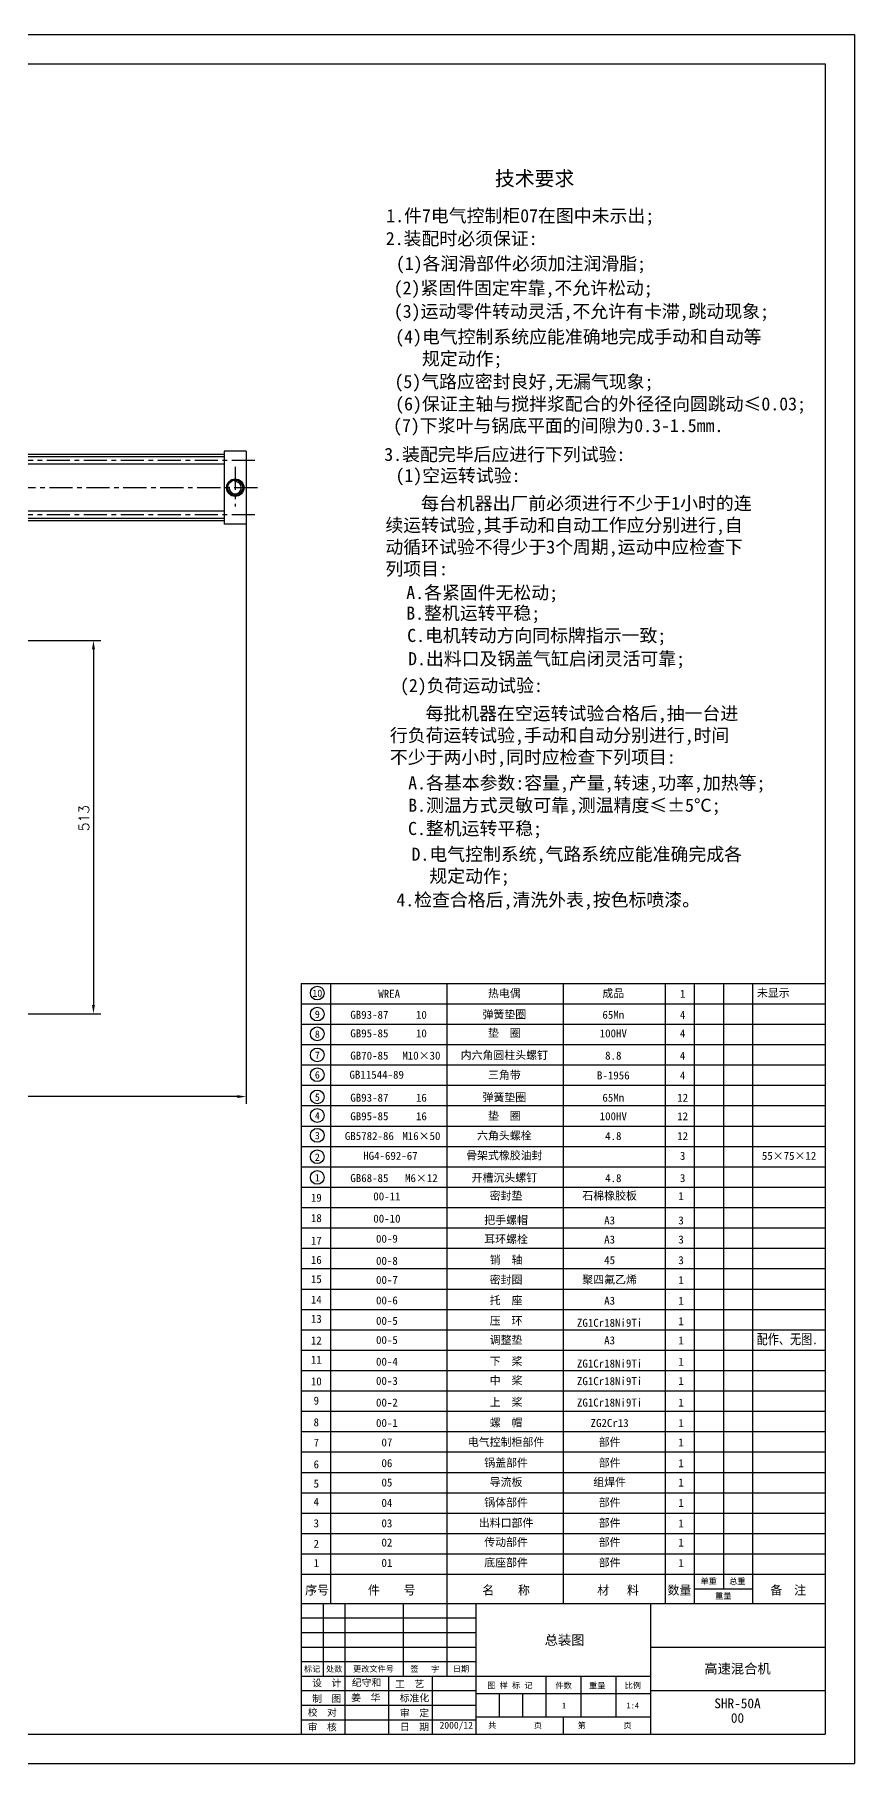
# Model space of a CAD drawing. Extents: x -2754 to 610, y -1664 to 712.
# Drawn here: x -517 to 610, y -1664 to 712 of the extents above; entities that cross this region are included whole.
import ezdxf

# ---------------------------------------------------------------- set-up
doc = ezdxf.new("R2010")
doc.units = 0
doc.linetypes.add('CENTER', pattern=[50.8, 31.75, -6.35, 6.35, -6.35])
doc.layers.get('0').update_dxf_attribs({"linetype": 'CONTINUOUS'})
doc.layers.get('DEFPOINTS').update_dxf_attribs({"linetype": 'CONTINUOUS'})
doc.layers.add('SMPEN_THICK', color=7, linetype='CONTINUOUS')
doc.styles.get("Standard").update_dxf_attribs({"font": 'txt.shx', "height": 14})
doc.styles.add('样式 1', font='', dxfattribs={"height": 7.5})
doc.styles.get('样式 1').set_extended_font_data('FangSong_GB2312')
doc.dimstyles.get("Standard").update_dxf_attribs({"dimscale": 5, "dimtxt": 4.5, "dimasz": 5.5, "dimexe": 4.25, "dimexo": 0.625, "dimgap": 2.2, "dimtad": 1, "dimdec": 4, "dimlfac": -1, "dimdsep": 46, "dimlunit": 6, "dimtxsty": 'Standard', "dimcen": 2.5, "dimclrd": 2, "dimclre": 2, "dimclrt": 2, "dimadec": 0, "dimazin": 0, "dimtfac": 1, "dimtdec": 4, "dimtmove": 0, "dimatfit": 3, "dimfxl": 1, "dimtolj": 1, "dimtzin": 0, "dimarcsym": 0})

# ---------------------------------------------------------------- blocks, each defined once
blk = doc.blocks.new('*D0')
at = {"color": 2, "lineweight": -2, "transparency": 16777216}
for p, q in [((-794.9, -120.9), (-426, -120.9)), ((-436, -132.9), (-436, -621.9)), ((-1010.3, -633.9), (-426, -633.9))]:
    blk.add_line(p, q, dxfattribs=at)
at = {"color": 2, "transparency": 16777216}
for points in [[(-438, -132.9), (-434, -132.9), (-436, -120.9)], [(-438, -621.9), (-434, -621.9), (-436, -633.9)]]:
    blk.add_solid(points, dxfattribs=at)
at = {"layer": 'DEFPOINTS', "color": 0, "transparency": 16777216}
for p in [(-794.9, -120.9), (-1010.3, -633.9), (-436, -633.9)]:
    blk.add_point(p, dxfattribs=at)
at = {"color": 2, "transparency": 16777216, "insert": (-449, -365.1), "char_height": 14, "attachment_point": 5, "rotation": 90}
blk.add_mtext('\\A1;513', dxfattribs=at)
blk = doc.blocks.new('*D11')
at = {"color": 2, "lineweight": -2, "transparency": 16777216}
for p, q in [((-226.2, 39.1), (-226.2, -757.7)), ((-2270.3, -328.9), (-2270.3, -757.7)), ((-238.2, -747.7), (-2258.3, -747.7))]:
    blk.add_line(p, q, dxfattribs=at)
at = {"color": 2, "transparency": 16777216}
for points in [[(-2258.3, -745.7), (-2258.3, -749.7), (-2270.3, -747.7)], [(-238.2, -745.7), (-238.2, -749.7), (-226.2, -747.7)]]:
    blk.add_solid(points, dxfattribs=at)
at = {"layer": 'DEFPOINTS', "color": 0, "transparency": 16777216}
for p in [(-226.2, 39.1), (-2270.3, -328.9), (-2270.3, -747.7)]:
    blk.add_point(p, dxfattribs=at)
at = {"color": 2, "transparency": 16777216, "insert": (-1218.9, -733.8), "char_height": 15.8, "attachment_point": 5}
blk.add_mtext('\\A1;2044', dxfattribs=at)

msp = doc.modelspace()

# ---------------------------------------------------------------- linework, layer by layer
at = {"color": 6}
for p, q in [((-2754.49064, 711.83857), (609.50936, 711.83857)), ((609.50936, 711.83857), (609.50936, -1664.16143)), ((-2754.49064, -1664.16143), (609.50936, -1664.16143))]:
    msp.add_line(p, q, dxfattribs=at)
at = {"color": 4}
for p, q in [((-2654.49064, 671.83857), (569.50936, 671.83857)), ((569.50936, 671.83857), (569.50936, -1624.16143)), ((-150.49064, -592.16143), (-150.49064, -1624.16143)), ((-150.49064, -1404.16143), (569.50936, -1404.16143)), ((-150.49064, -1444.16143), (569.50936, -1444.16143)), ((-2654.49064, -1624.16143), (569.50936, -1624.16143))]:
    msp.add_line(p, q, dxfattribs=at)
at = {"color": 3}
for p, q in [((-150.49064, -592.16143), (569.50936, -592.16143)), ((-110.49064, -592.16143), (-110.49064, -1444.16143)), ((49.50936, -592.16143), (49.50936, -1444.16143)), ((209.50936, -592.16143), (209.50936, -1444.16143)), ((349.50936, -592.16143), (349.50936, -1444.16143)), ((389.50936, -592.16143), (389.50936, -1444.16143)), ((429.50936, -592.16143), (429.50936, -1424.16143)), ((469.50936, -592.16143), (469.50936, -1444.16143)), ((-150.49064, -620.16143), (569.50936, -620.16143)), ((-150.49064, -648.16143), (569.50936, -648.16143)), ((-150.49064, -676.16143), (569.50936, -676.16143)), ((-150.49064, -704.16143), (569.50936, -704.16143)), ((-150.49064, -732.16143), (569.50936, -732.16143)), ((-150.49064, -760.16143), (569.50936, -760.16143)), ((-150.49064, -788.16143), (569.50936, -788.16143)), ((-150.49064, -816.16143), (569.50936, -816.16143)), ((-150.49064, -844.16143), (569.50936, -844.16143)), ((-150.49064, -872.16143), (569.50936, -872.16143)), ((-150.49064, -900.16143), (569.50936, -900.16143)), ((-150.49064, -928.16143), (569.50936, -928.16143)), ((-150.49064, -956.16143), (569.50936, -956.16143)), ((-150.49064, -984.16143), (569.50936, -984.16143)), ((-150.49064, -1012.16143), (569.50936, -1012.16143)), ((-150.49064, -1040.16143), (569.50936, -1040.16143)), ((-150.49064, -1068.16143), (569.50936, -1068.16143)), ((-150.49064, -1096.16143), (569.50936, -1096.16143)), ((-150.49064, -1124.16143), (569.50936, -1124.16143)), ((-150.49064, -1152.16143), (569.50936, -1152.16143)), ((-150.49064, -1180.16143), (569.50936, -1180.16143)), ((-150.49064, -1208.16143), (569.50936, -1208.16143)), ((-150.49064, -1236.16143), (569.50936, -1236.16143)), ((-150.49064, -1264.16143), (569.50936, -1264.16143)), ((-150.49064, -1292.16143), (569.50936, -1292.16143)), ((-150.49064, -1320.16143), (569.50936, -1320.16143)), ((-150.49064, -1348.16143), (569.50936, -1348.16143)), ((-150.49064, -1376.16143), (569.50936, -1376.16143)), ((389.50936, -1424.16143), (469.50936, -1424.16143)), ((-120.49064, -1444.16143), (-120.49064, -1544.16143)), ((-90.49064, -1444.16143), (-90.49064, -1544.16143)), ((-10.49064, -1444.16143), (-10.49064, -1544.16143)), ((49.50936, -1444.16143), (49.50936, -1544.16143)), ((89.50936, -1444.16143), (89.50936, -1624.16143)), ((329.50936, -1444.16143), (329.50936, -1624.16143)), ((-150.49064, -1464.16143), (89.50936, -1464.16143)), ((-150.49064, -1484.16143), (89.50936, -1484.16143)), ((-150.49064, -1504.16143), (89.50936, -1504.16143)), ((329.50936, -1504.16143), (569.50936, -1504.16143)), ((-150.49064, -1524.16143), (89.50936, -1524.16143)), ((-150.49064, -1544.16143), (89.50936, -1544.16143)), ((-90.49064, -1544.16143), (-90.49064, -1624.16143)), ((-30.49064, -1544.16143), (-30.49064, -1624.16143)), ((29.50936, -1544.16143), (29.50936, -1624.16143)), ((89.50936, -1544.16143), (329.50936, -1544.16143)), ((185.50936, -1544.16143), (185.50936, -1600.16143)), ((233.50936, -1544.16143), (233.50936, -1600.16143)), ((281.50936, -1544.16143), (281.50936, -1600.16143)), ((-150.49064, -1564.16143), (89.50936, -1564.16143)), ((329.50936, -1564.16143), (569.50936, -1564.16143)), ((-150.49064, -1584.16143), (89.50936, -1584.16143)), ((89.50936, -1568.16143), (329.50936, -1568.16143)), ((121.50936, -1568.16143), (121.50936, -1600.16143)), ((153.50936, -1568.16143), (153.50936, -1600.16143)), ((-150.49064, -1604.16143), (89.50936, -1604.16143)), ((89.50936, -1600.16143), (329.50936, -1600.16143)), ((209.50936, -1600.16143), (209.50936, -1624.16143))]:
    msp.add_line(p, q, dxfattribs=at)
for centre in [(-128.47007, -605.42958), (-128.47007, -634.33316), (-128.47007, -661.53651), (-128.47007, -690.44008), (-128.47007, -717.64344), (-128.47007, -748.24722), (-128.47007, -773.75036), (-128.47007, -800.95372), (-128.47007, -830.38966), (-128.47007, -858.76086)]:
    msp.add_circle(centre, 9.46251)
at = {"layer": 'SMPEN_THICK', "linetype": 'CENTER'}
for p, q in [((-214.23051, 126.62003), (-659.06022, 126.62003)), ((-241.20476, 117.75736), (-241.20476, 63.45203)), ((-210.80965, 89.12003), (-684.50632, 89.12003)), ((-214.33009, 51.62003), (-657.08403, 51.62003))]:
    msp.add_line(p, q, dxfattribs=at)
at = {"layer": 'SMPEN_THICK', "color": 4}
for p, q in [((-256.20476, 134.62003), (-624.20476, 134.62003)), ((-256.20476, 131.62003), (-624.20476, 131.62003)), ((-256.20476, 121.62003), (-624.20476, 121.62003)), ((-226.20476, 139.12003), (-256.20476, 139.12003)), ((-256.20476, 139.12003), (-256.20476, 39.12003)), ((-226.20476, 139.12003), (-226.20476, 39.12003)), ((-256.20476, 56.62003), (-624.20476, 56.62003)), ((-256.20476, 46.62003), (-624.20476, 46.62003)), ((-256.20476, 43.62003), (-624.20476, 43.62003)), ((-226.20476, 39.12003), (-256.20476, 39.12003))]:
    msp.add_line(p, q, dxfattribs=at)
msp.add_lwpolyline([(-247.20476, 99.51233), (-253.20476, 89.12003), (-247.20476, 78.72772), (-235.20476, 78.72772), (-229.20476, 89.12003), (-235.20476, 99.51233)], close=True, dxfattribs=at)
for radius in [12, 10.3923]:
    msp.add_circle((-241.20476, 89.12003), radius, dxfattribs=at)
at = {"layer": 'SMPEN_THICK'}
msp.add_arc((-241.20476, 89.12003), 8.3923, 171.19545086, 95.454, dxfattribs=at)

# ---------------------------------------------------------------- texts
at = {"style": '样式 1', "width": 0.8}
msp.add_text('配作、无图.', height=14, dxfattribs=at).set_placement((475.13836, -1088.06605))
at = {"color": 2, "linetype": 'ByBlock'}
for s, insert, char_height, attachment_point in [('\\f仿宋_GB2312|b0|i0|c134|p49;技术要求', (170.10565, 512.96909), 20, 5), ('\\f仿宋_GB2312|b0|i0|c134|p49;1.件7电气控制柜07在图中未示出;', (150.34292, 460.6575), 18, 5), ('\\f仿宋_GB2312|b0|i0|c134|p49;2.装配时必须保证:', (69.9698, 430.53059), 18, 5), ('\\f仿宋_GB2312|b0|i0|c134|p49;(1)各润滑部件必须加注润滑脂;', (151.30994, 394.78612), 18, 5), ('\\f仿宋_GB2312|b0|i0|c134|p49;(2)紧固件固定牢靠,不允许松动;', (154.40151, 361.22818), 18, 5), ('\\f仿宋_GB2312|b0|i0|c134|p49;(3)运动零件转动灵活,不允许有卡滞,跳动现象;', (234.40621, 329.1994), 18, 5), ('\\f仿宋_GB2312|b0|i0|c134|p49;(4)电气控制系统应能准确地完成手动和自动等\\P   规定动作;', (-21.43354, 279.2306), 18, 4), ('\\f仿宋_GB2312|b0|i0|c134|p49;(5)气路应密封良好,无漏气现象;', (155.52291, 232.52062), 18, 5), ('{\\f仿宋_GB2312|b0|i0|c134|p49;(6)保证主轴与搅拌浆配合的外径径向圆跳动≤0.03;}', (260.72986, 201.90681), 18, 5), ('{\\f仿宋_GB2312|b0|i0|c134|p49;(7)下浆叶与锅底平面的间隙为0.3-1.5mm.}', (202.56973, 172.09427), 18, 5), ('\\f仿宋_GB2312|b0|i0|c134|p49;3.装配完毕后应进行下列试验:', (129.18736, 133.82295), 18, 5), ('\\f仿宋_GB2312|b0|i0|c134|p49;(1)空运转试验:', (64.88249, 103.50986), 18, 5), ('\\f仿宋_GB2312|b0|i0|c134|p49;    每台机器出厂前必须进行不少于1小时的连\\P续运转试验,其手动和自动工作应分别进行,自\\P动循环试验不得少于3个周期,运动中应检查下\\P列项目:', (-34.87283, 21.62897), 18, 4), ('\\f仿宋_GB2312|b0|i0|c134|p49;A.各紧固件无松动;', (98.05667, -57.35379), 18, 5), ('\\f仿宋_GB2312|b0|i0|c134|p49;B.整机运转平稳;', (85.76994, -85.59703), 18, 5), ('\\f仿宋_GB2312|b0|i0|c134|p49;C.电机转动方向同标牌指示一致;', (173.00574, -116.2962), 18, 5), ('\\f仿宋_GB2312|b0|i0|c134|p49;D.出料口及锅盖气缸启闭灵活可靠;', (186.52113, -148.22334), 18, 5), ('\\f仿宋_GB2312|b0|i0|c134|p49;(2)负荷运动试验:', (83.31259, -185.06234), 18, 5), ('\\f仿宋_GB2312|b0|i0|c134|p49;    每批机器在空运转试验合格后,抽一台进\\P行负荷运转试验,手动和自动分别进行,时间\\P不少于两小时,同时应检查下列项目:', (-28.72947, -253.43561), 18, 4), ('\\f仿宋_GB2312|b0|i0|c134|p49;A.各基本参数:容量,产量,转速,功率,加热等;', (241.81142, -318.91073), 18, 5), ('\\f仿宋_GB2312|b0|i0|c134|p49;B.测温方式灵敏可靠,测温精度≤±5℃;', (211.09459, -349.60989), 18, 5), ('\\f仿宋_GB2312|b0|i0|c134|p49;C.整机运转平稳;', (88.22728, -381.53703), 18, 5), ('\\f仿宋_GB2312|b0|i0|c134|p49;D.电气控制系统,气路系统应能准确完成各\\P  规定动作;', (0.99149, -431.88367), 18, 4), ('\\f仿宋_GB2312|b0|i0|c134|p49;4.检查合格后,清洗外表,按色标喷漆。', (188.77988, -479.59372), 18, 5), ('\\f仿宋_GB2312|b0|i0|c134|p49;10', (-128.39201, -605.79405), 10, 5), ('\\f仿宋_GB2312|b0|i0|c134|p49;WREA', (-29.68157, -606.47809), 11, 5), ('\\f仿宋_GB2312|b0|i0|c134|p49;热电偶', (128.5289, -606.47809), 11, 5), ('\\f仿宋_GB2312|b0|i0|c134|p49;成品', (278.23342, -606.47809), 11, 5), ('\\f仿宋_GB2312|b0|i0|c134|p49;1', (373.49994, -606.47809), 11, 5), ('{\\f仿宋_GB2312|b0|i0|c134|p49;未显示}', (498.01603, -605.78878), 11, 5), ('\\f仿宋_GB2312|b0|i0|c134|p49;9', (-128.39201, -634.69762), 10, 5), ('\\f仿宋_GB2312|b0|i0|c134|p49;GB93-87', (-56.90057, -635.38167), 11, 5), ('\\f仿宋_GB2312|b0|i0|c134|p49;10', (14.54932, -635.38167), 11, 5), ('\\f仿宋_GB2312|b0|i0|c134|p49;弹簧垫圈', (128.5289, -635.38167), 11, 5), ('\\f仿宋_GB2312|b0|i0|c134|p49;65Mn', (278.23342, -635.38167), 11, 5), ('\\f仿宋_GB2312|b0|i0|c134|p49;4', (373.49994, -635.38167), 11, 5), ('\\f仿宋_GB2312|b0|i0|c134|p49;8', (-128.39201, -661.90097), 10, 5), ('\\f仿宋_GB2312|b0|i0|c134|p49;GB95-85', (-56.90057, -660.88481), 11, 5), ('\\f仿宋_GB2312|b0|i0|c134|p49;10', (14.54932, -660.88481), 11, 5), ('\\f仿宋_GB2312|b0|i0|c134|p49;垫  圈', (128.5289, -660.88481), 11, 5), ('{\\f仿宋_GB2312|b0|i0|c134|p49;100HV}', (278.23342, -660.88481), 11, 5), ('\\f仿宋_GB2312|b0|i0|c134|p49;4', (373.49994, -660.88481), 11, 5), ('\\f仿宋_GB2312|b0|i0|c134|p49;7', (-128.39201, -690.80454), 10, 5), ('\\f仿宋_GB2312|b0|i0|c134|p49;GB70-85', (-56.90057, -691.48858), 11, 5), ('\\f仿宋_GB2312|b0|i0|c134|p49;M10×30', (14.54932, -691.48858), 11, 5), ('\\f仿宋_GB2312|b0|i0|c134|p49;内六角圆柱头螺钉', (128.5289, -691.48858), 11, 5), ('{\\f仿宋_GB2312|b0|i0|c134|p49;8.8}', (278.23342, -691.48858), 11, 5), ('\\f仿宋_GB2312|b0|i0|c134|p49;4', (373.49994, -691.48858), 11, 5), ('{\\f仿宋_GB2312|b0|i0|c134|p49;GB11544-89}', (-46.8483, -717.734), 11, 5), ('\\f仿宋_GB2312|b0|i0|c134|p49;三角带', (128.5289, -718.69195), 11, 5), ('\\f仿宋_GB2312|b0|i0|c134|p49;6', (-128.39201, -718.0079), 10, 5), ('{\\f仿宋_GB2312|b0|i0|c134|p49;B-1956}', (278.23342, -718.69195), 11, 5), ('\\f仿宋_GB2312|b0|i0|c134|p49;4', (373.49994, -718.69195), 11, 5), ('\\f仿宋_GB2312|b0|i0|c134|p49;5', (-128.39201, -748.61168), 10, 5), ('\\f仿宋_GB2312|b0|i0|c134|p49;GB93-87', (-56.90057, -749.29572), 11, 5), ('\\f仿宋_GB2312|b0|i0|c134|p49;16', (14.54932, -749.29572), 11, 5), ('\\f仿宋_GB2312|b0|i0|c134|p49;弹簧垫圈', (128.5289, -749.29572), 11, 5), ('\\f仿宋_GB2312|b0|i0|c134|p49;65Mn', (278.23342, -749.29572), 11, 5), ('\\f仿宋_GB2312|b0|i0|c134|p49;12', (373.49994, -749.29572), 11, 5), ('\\f仿宋_GB2312|b0|i0|c134|p49;4', (-128.39201, -774.11482), 10, 5), ('\\f仿宋_GB2312|b0|i0|c134|p49;GB95-85', (-56.90057, -774.79887), 11, 5), ('\\f仿宋_GB2312|b0|i0|c134|p49;16', (14.54932, -774.79887), 11, 5), ('\\f仿宋_GB2312|b0|i0|c134|p49;垫  圈', (128.5289, -774.79887), 11, 5), ('{\\f仿宋_GB2312|b0|i0|c134|p49;100HV}', (278.23342, -774.79887), 11, 5), ('\\f仿宋_GB2312|b0|i0|c134|p49;12', (373.49994, -774.79887), 11, 5), ('\\f仿宋_GB2312|b0|i0|c134|p49;3', (-128.39201, -801.31818), 10, 5), ('\\f仿宋_GB2312|b0|i0|c134|p49;GB5782-86', (-56.90057, -802.00223), 11, 5), ('\\f仿宋_GB2312|b0|i0|c134|p49;M16×50', (14.54932, -802.00223), 11, 5), ('\\f仿宋_GB2312|b0|i0|c134|p49;六角头螺栓', (128.5289, -802.00223), 11, 5), ('{\\f仿宋_GB2312|b0|i0|c134|p49;4.8}', (278.23342, -802.00223), 11, 5), ('\\f仿宋_GB2312|b0|i0|c134|p49;12', (373.49994, -802.00223), 11, 5), ('\\f仿宋_GB2312|b0|i0|c134|p49;2', (-128.39201, -831.0242), 10, 5), ('\\f仿宋_GB2312|b0|i0|c134|p49;HG4-692-67', (-27.98038, -829.20559), 11, 5), ('\\f仿宋_GB2312|b0|i0|c134|p49;骨架式橡胶油封', (128.5289, -829.20559), 11, 5), ('\\f仿宋_GB2312|b0|i0|c134|p49;3', (373.49994, -829.20559), 11, 5), ('\\f仿宋_GB2312|b0|i0|c134|p49;55×75×12', (519.74411, -829.20559), 11, 5), ('\\f仿宋_GB2312|b0|i0|c134|p49;1', (-128.39201, -859.12532), 10, 5), ('\\f仿宋_GB2312|b0|i0|c134|p49;GB68-85', (-56.90057, -859.80937), 11, 5), ('\\f仿宋_GB2312|b0|i0|c134|p49;M6×12', (14.54932, -859.80937), 11, 5), ('\\f仿宋_GB2312|b0|i0|c134|p49;开槽沉头螺钉', (128.5289, -859.80937), 11, 5), ('{\\f仿宋_GB2312|b0|i0|c134|p49;4.8}', (278.23342, -859.80937), 11, 5), ('\\f仿宋_GB2312|b0|i0|c134|p49;3', (373.49994, -859.80937), 11, 5), ('\\f仿宋_GB2312|b0|i0|c134|p49;密封垫', (130.93309, -884.52397), 11, 5), ('\\f仿宋_GB2312|b0|i0|c134|p49;石棉橡胶板', (273.17347, -884.52397), 11, 5), ('{\\f仿宋_GB2312|b0|i0|c134|p49;19}', (-129.81798, -886.78044), 11, 5), ('\\f仿宋_GB2312|b0|i0|c134|p49;00-11', (-32.80873, -884.88712), 11, 5), ('\\f仿宋_GB2312|b0|i0|c134|p49;1', (371.33123, -884.52397), 11, 5), ('{\\f仿宋_GB2312|b0|i0|c134|p49;18}', (-129.81798, -914.78044), 11, 5), ('\\f仿宋_GB2312|b0|i0|c134|p49;00-10', (-32.80873, -915.49995), 11, 5), ('\\f仿宋_GB2312|b0|i0|c134|p49;把手螺帽', (130.93309, -917.97651), 11, 5), ('\\f仿宋_GB2312|b0|i0|c134|p49;A3', (273.17347, -917.97651), 11, 5), ('\\f仿宋_GB2312|b0|i0|c134|p49;3', (371.33123, -917.97651), 11, 5), ('\\f仿宋_GB2312|b0|i0|c134|p49;17', (-129.81798, -945.76021), 11, 5), ('\\f仿宋_GB2312|b0|i0|c134|p49;00-9', (-32.80873, -943.133), 11, 5), ('\\f仿宋_GB2312|b0|i0|c134|p49;耳环螺栓', (130.93309, -944.24614), 11, 5), ('\\f仿宋_GB2312|b0|i0|c134|p49;A3', (273.17347, -944.24614), 11, 5), ('\\f仿宋_GB2312|b0|i0|c134|p49;3', (371.33123, -944.24614), 11, 5), ('\\f仿宋_GB2312|b0|i0|c134|p49;16', (-129.81798, -972.20832), 11, 5), ('\\f仿宋_GB2312|b0|i0|c134|p49;00-8', (-32.80873, -973.52936), 11, 5), ('{\\f仿宋_GB2312|b0|i0|c134|p49;销  轴}', (130.93309, -972.61734), 11, 5), ('\\f仿宋_GB2312|b0|i0|c134|p49;45', (273.17347, -972.61734), 11, 5), ('\\f仿宋_GB2312|b0|i0|c134|p49;3', (371.33123, -972.61734), 11, 5), ('\\f仿宋_GB2312|b0|i0|c134|p49;15', (-129.81798, -998.65644), 11, 5), ('\\f仿宋_GB2312|b0|i0|c134|p49;00-7', (-32.80873, -999.78076), 11, 5), ('\\f仿宋_GB2312|b0|i0|c134|p49;密封圈', (130.93309, -999.93776), 11, 5), ('{\\f仿宋_GB2312|b0|i0|c134|p49;聚四氟乙烯}', (273.17347, -999.93776), 11, 5), ('\\f仿宋_GB2312|b0|i0|c134|p49;1', (371.33123, -999.93776), 11, 5), ('\\f仿宋_GB2312|b0|i0|c134|p49;14', (-129.81798, -1026.75756), 11, 5), ('\\f仿宋_GB2312|b0|i0|c134|p49;托  座', (130.93309, -1028.30896), 11, 5), ('\\f仿宋_GB2312|b0|i0|c134|p49;00-6', (-32.80873, -1027.88188), 11, 5), ('\\f仿宋_GB2312|b0|i0|c134|p49;A3', (273.17347, -1028.30896), 11, 5), ('\\f仿宋_GB2312|b0|i0|c134|p49;1', (371.33123, -1028.30896), 11, 5), ('\\f仿宋_GB2312|b0|i0|c134|p49;13', (-129.81798, -1053.20567), 11, 5), ('\\f仿宋_GB2312|b0|i0|c134|p49;00-5', (-32.80873, -1055.983), 11, 5), ('\\f仿宋_GB2312|b0|i0|c134|p49;压  环', (130.93309, -1056.41008), 11, 5), ('\\f仿宋_GB2312|b0|i0|c134|p49;ZG1Cr18Ni9Ti', (273.17347, -1058.69632), 11, 5), ('\\f仿宋_GB2312|b0|i0|c134|p49;1', (371.33123, -1056.41008), 11, 5), ('\\f仿宋_GB2312|b0|i0|c134|p49;12', (-129.81798, -1082.9598), 11, 5), ('\\f仿宋_GB2312|b0|i0|c134|p49;00-5', (-32.80873, -1082.35769), 11, 5), ('{\\f仿宋_GB2312|b0|i0|c134|p49;调整垫}', (130.93309, -1082.78476), 11, 5), ('\\f仿宋_GB2312|b0|i0|c134|p49;A3', (273.17347, -1082.78476), 11, 5), ('\\f仿宋_GB2312|b0|i0|c134|p49;1', (371.33123, -1082.78476), 11, 5), ('\\f仿宋_GB2312|b0|i0|c134|p49;11', (-129.81798, -1109.40791), 11, 5), ('\\f仿宋_GB2312|b0|i0|c134|p49;00-4', (-32.80873, -1112.08412), 11, 5), ('\\f仿宋_GB2312|b0|i0|c134|p49;下  桨', (130.93309, -1112.08412), 11, 5), ('\\f仿宋_GB2312|b0|i0|c134|p49;ZG1Cr18Ni9Ti', (273.17347, -1114.69632), 11, 5), ('\\f仿宋_GB2312|b0|i0|c134|p49;1', (371.33123, -1112.08412), 11, 5), ('\\f仿宋_GB2312|b0|i0|c134|p49;10', (-129.81798, -1139.16204), 11, 5), ('\\f仿宋_GB2312|b0|i0|c134|p49;00-3', (-32.80873, -1138.53223), 11, 5), ('\\f仿宋_GB2312|b0|i0|c134|p49;中  桨', (130.93309, -1138.53223), 11, 5), ('\\f仿宋_GB2312|b0|i0|c134|p49;ZG1Cr18Ni9Ti', (273.17347, -1138.86438), 11, 5), ('\\f仿宋_GB2312|b0|i0|c134|p49;1', (371.33123, -1138.53223), 11, 5), ('\\f仿宋_GB2312|b0|i0|c134|p49;9', (-129.81798, -1165.61015), 11, 5), ('\\f仿宋_GB2312|b0|i0|c134|p49;00-2', (-32.80873, -1168.28636), 11, 5), ('\\f仿宋_GB2312|b0|i0|c134|p49;上  桨', (130.93309, -1168.28636), 11, 5), ('\\f仿宋_GB2312|b0|i0|c134|p49;ZG1Cr18Ni9Ti', (273.17347, -1168.28636), 11, 5), ('\\f仿宋_GB2312|b0|i0|c134|p49;1', (371.33123, -1168.28636), 11, 5), ('\\f仿宋_GB2312|b0|i0|c134|p49;8', (-129.81798, -1195.36428), 11, 5), ('\\f仿宋_GB2312|b0|i0|c134|p49;00-1', (-32.80873, -1196.38748), 11, 5), ('\\f仿宋_GB2312|b0|i0|c134|p49;螺  帽', (130.93309, -1196.38748), 11, 5), ('\\f仿宋_GB2312|b0|i0|c134|p49;ZG2Cr13', (273.17347, -1196.38748), 11, 5), ('\\f仿宋_GB2312|b0|i0|c134|p49;1', (371.33123, -1196.38748), 11, 5), ('\\f仿宋_GB2312|b0|i0|c134|p49;7', (-129.81798, -1223.4654), 11, 5), ('\\f仿宋_GB2312|b0|i0|c134|p49;07', (-32.80873, -1223.06345), 11, 5), ('\\f仿宋_GB2312|b0|i0|c134|p49;电气控制柜部件', (130.93309, -1223.06345), 11, 5), ('\\f仿宋_GB2312|b0|i0|c134|p49;部件', (273.17347, -1223.06345), 11, 5), ('\\f仿宋_GB2312|b0|i0|c134|p49;1', (371.33123, -1223.06345), 11, 5), ('\\f仿宋_GB2312|b0|i0|c134|p49;6', (-129.81798, -1253.21953), 11, 5), ('\\f仿宋_GB2312|b0|i0|c134|p49;06', (-32.80873, -1251.56652), 11, 5), ('\\f仿宋_GB2312|b0|i0|c134|p49;锅盖部件', (130.93309, -1251.56652), 11, 5), ('\\f仿宋_GB2312|b0|i0|c134|p49;部件', (273.17347, -1251.56652), 11, 5), ('\\f仿宋_GB2312|b0|i0|c134|p49;1', (371.33123, -1251.56652), 11, 5), ('\\f仿宋_GB2312|b0|i0|c134|p49;5', (-129.81798, -1279.66764), 11, 5), ('{\\f仿宋_GB2312|b0|i0|c134|p49;05}', (-32.80873, -1278.11575), 11, 5), ('{\\f仿宋_GB2312|b0|i0|c134|p49;导流板}', (130.93309, -1278.11575), 11, 5), ('{\\f仿宋_GB2312|b0|i0|c134|p49;组焊件}', (273.17347, -1278.11575), 11, 5), ('\\f仿宋_GB2312|b0|i0|c134|p49;1', (371.33123, -1278.11575), 11, 5), ('\\f仿宋_GB2312|b0|i0|c134|p49;4', (-129.81798, -1304.46275), 11, 5), ('\\f仿宋_GB2312|b0|i0|c134|p49;04', (-32.80873, -1306.11575), 11, 5), ('\\f仿宋_GB2312|b0|i0|c134|p49;锅体部件', (130.93309, -1306.11575), 11, 5), ('\\f仿宋_GB2312|b0|i0|c134|p49;部件', (273.17347, -1306.11575), 11, 5), ('\\f仿宋_GB2312|b0|i0|c134|p49;1', (371.33123, -1306.11575), 11, 5), ('\\f仿宋_GB2312|b0|i0|c134|p49;3', (-129.81798, -1334.21687), 11, 5), ('\\f仿宋_GB2312|b0|i0|c134|p49;03', (-32.80873, -1334.21687), 11, 5), ('\\f仿宋_GB2312|b0|i0|c134|p49;出料口部件', (130.93309, -1334.21687), 11, 5), ('\\f仿宋_GB2312|b0|i0|c134|p49;部件', (273.17347, -1334.21687), 11, 5), ('\\f仿宋_GB2312|b0|i0|c134|p49;1', (371.33123, -1334.21687), 11, 5), ('\\f仿宋_GB2312|b0|i0|c134|p49;传动部件', (130.93309, -1360.66499), 11, 5), ('\\f仿宋_GB2312|b0|i0|c134|p49;部件', (273.17347, -1360.66499), 11, 5), ('\\f仿宋_GB2312|b0|i0|c134|p49;2', (-129.81798, -1362.318), 11, 5), ('\\f仿宋_GB2312|b0|i0|c134|p49;02', (-32.80873, -1360.66499), 11, 5), ('\\f仿宋_GB2312|b0|i0|c134|p49;1', (371.33123, -1360.66499), 11, 5), ('\\f仿宋_GB2312|b0|i0|c134|p49;1', (-129.81798, -1388.7661), 11, 5), ('\\f仿宋_GB2312|b0|i0|c134|p49;01', (-32.80873, -1388.7661), 11, 5), ('\\f仿宋_GB2312|b0|i0|c134|p49;底座部件', (130.93309, -1388.7661), 11, 5), ('\\f仿宋_GB2312|b0|i0|c134|p49;部件', (273.17347, -1388.7661), 11, 5), ('\\f仿宋_GB2312|b0|i0|c134|p49;1', (371.33123, -1388.7661), 11, 5), ('\\f仿宋_GB2312|b0|i0|c134|p49;序号', (-128.73828, -1426.78526), 12, 5), ('\\f仿宋_GB2312|b0|i0|c134|p49;件    号', (-26.1929, -1426.78526), 12, 5), ('\\f仿宋_GB2312|b0|i0|c134|p49;名    称', (130.93309, -1426.78526), 12, 5), ('\\f仿宋_GB2312|b0|i0|c134|p49;材   料', (284.75117, -1426.78526), 12, 5), ('\\f仿宋_GB2312|b0|i0|c134|p49;数量', (369.10302, -1426.78526), 12, 5), ('\\f仿宋_GB2312|b0|i0|c134|p49;单重', (409.25847, -1414.151), 8, 5), ('\\f仿宋_GB2312|b0|i0|c134|p49;总重', (448.6703, -1414.151), 8, 5), ('\\f仿宋_GB2312|b0|i0|c134|p49;备  注', (518.57053, -1426.78526), 12, 5), ('\\f仿宋_GB2312|b0|i0|c134|p49;重量', (429.33619, -1434.21718), 8, 5), ('\\f仿宋_GB2312|b0|i0|c134|p49;总装图', (211.28056, -1495.27634), 13.376, 5), ('\\f仿宋_GB2312|b0|i0|c134|p49;标记', (-135.43884, -1534.77874), 8.0256, 5), ('\\f仿宋_GB2312|b0|i0|c134|p49;处数', (-105.30248, -1534.77874), 8.0256, 5), ('\\f仿宋_GB2312|b0|i0|c134|p49;更改文件号', (-51.24868, -1534.77874), 8.0256, 5), ('\\f仿宋_GB2312|b0|i0|c134|p49;签   字', (19.23191, -1534.77874), 8.0256, 5), ('\\f仿宋_GB2312|b0|i0|c134|p49;日期', (68.9829, -1534.77874), 8.0256, 5), ('\\f仿宋_GB2312|b0|i0|c134|p49;高速混合机', (448.85959, -1534.71025), 13.376, 5), ('\\f仿宋_GB2312|b0|i0|c134|p49;设  计 ', (-115.50662, -1554.06681), 9.63072, 5), ('\\f仿宋_GB2312|b0|i0|c134|p49;姜  华', (-61.86413, -1574.13535), 9.63072, 5), ('\\f仿宋_GB2312|b0|i0|c134|p49;纪守和', (-60.81787, -1553.59856), 9.63072, 5), ('\\f仿宋_GB2312|b0|i0|c134|p49;工  艺', (-1.5601, -1555.45725), 9.63072, 5), ('\\f仿宋_GB2312|b0|i0|c134|p49;标准化 ', (5.02052, -1574.7306), 9.63072, 5), ('\\f仿宋_GB2312|b0|i0|c134|p49;图 样 标 记', (136.21056, -1557.37614), 8.0256, 5), ('\\f仿宋_GB2312|b0|i0|c134|p49;件数', (209.92194, -1557.48247), 8.0256, 5), ('\\f仿宋_GB2312|b0|i0|c134|p49;重量', (256.14609, -1557.48247), 8.0256, 5), ('\\f仿宋_GB2312|b0|i0|c134|p49;比例', (305.06815, -1557.48247), 8.0256, 5), ('\\f仿宋_GB2312|b0|i0|c134|p49;校  对', (-121.62184, -1594.60964), 9.63072, 5), ('\\f仿宋_GB2312|b0|i0|c134|p49;制  图 ', (-115.50662, -1575.60178), 9.63072, 5), ('\\f仿宋_GB2312|b0|i0|c134|p49;审  定 ', (5.02052, -1595.45233), 9.63072, 5), ('\\f仿宋_GB2312|b0|i0|c134|p49;1', (210.50902, -1584.63901), 8.0256, 5), ('\\f仿宋_GB2312|b0|i0|c134|p49;1:4', (305.06815, -1584.63901), 8.0256, 5), ('\\f仿宋_GB2312|b0|i0|c134|p49;SHR-50A', (448.85959, -1581.69533), 13.376, 5), ('\\f仿宋_GB2312|b0|i0|c134|p49;审  核', (-121.62184, -1614.80721), 9.63072, 5), ('\\f仿宋_GB2312|b0|i0|c134|p49;日  期 ', (5.02052, -1614.50519), 9.63072, 5), ('\\f仿宋_GB2312|b0|i0|c134|p49;2000/12 ', (62.50774, -1612.89028), 9.63072, 5), ('\\f仿宋_GB2312|b0|i0|c134|p49;共         页', (143.27148, -1612.31296), 8.0256, 5), ('\\f仿宋_GB2312|b0|i0|c134|p49;第         页', (266.33314, -1612.31296), 8.0256, 5), ('\\f仿宋_GB2312|b0|i0|c134|p49;00', (448.85959, -1601.8318), 13.376, 5)]:
    msp.add_mtext(s, dxfattribs=dict(at, insert=insert, char_height=char_height, attachment_point=attachment_point))

# ---------------------------------------------------------------- dimensions: what is measured, and where the dimension line sits
dim = msp.add_linear_dim(base=(-2270.31554, -747.74623), p1=(-226.20476, 39.12003), p2=(-2270.31554, -328.87997), text='2044', dimstyle='Standard', override={"dimscale": 4, "dimtxt": 3.5, "dimasz": 3, "dimexe": 2.5, "dimexo": 0, "dimgap": 1.5, "dimlfac": 1, "dimlunit": 2, "dimcen": 0.09, "dimtp": 0.2, "dimtfac": 0.66667, "dimatfit": 2, "dimtvp": 5, "dimtzin": 8})
dim.commit()
dim.dimension.update_dxf_attribs({"geometry": '*D11', "text_midpoint": (-1218.89023, -747.74623), "dimtype": 160})
dim = msp.add_linear_dim(base=(-435.98369, -633.87997), p1=(-794.89754, -120.87997), p2=(-1010.31554, -633.87997), angle=90, dimstyle='Standard', override={"dimscale": 4, "dimtxt": 3.5, "dimasz": 3, "dimexe": 2.5, "dimexo": 0, "dimgap": 1.5, "dimlfac": 1, "dimlunit": 2, "dimcen": 0.09, "dimtp": 0.2, "dimtfac": 0.66667, "dimatfit": 2, "dimtvp": 5, "dimtzin": 8})
dim.commit()
dim.dimension.update_dxf_attribs({"geometry": '*D0', "text_midpoint": (-435.98369, -365.11132), "dimtype": 160})

doc.saveas('drawing.dxf')
